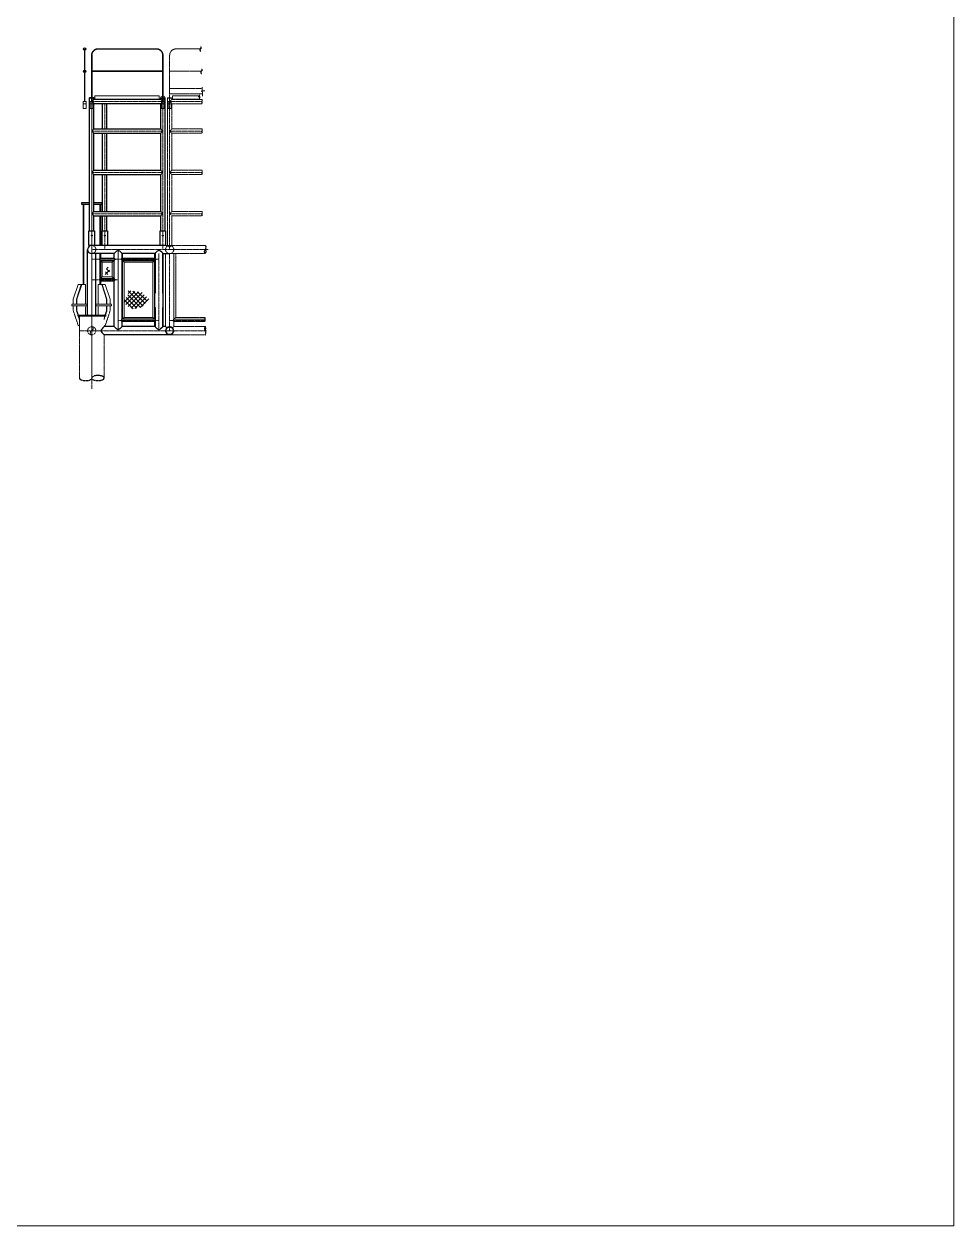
# Model space of a CAD drawing. Header units: inches. Extents: x -18249 to 140262, y -20124 to 30200.
# Drawn here: x 78907 to 97998, y -16437 to 8243 of the extents above; entities that cross this region are included whole.
import ezdxf

# ---------------------------------------------------------------- set-up
doc = ezdxf.new("R2010")
doc.units = ezdxf.units.IN
doc.header["$LTSCALE"] = 5
doc.header["$MEASUREMENT"] = 0
for name, pattern in [('BORDER', [1.75, 0.5, -0.25, 0.5, -0.25, 0, -0.25]), ('CENTER', [2, 1.25, -0.25, 0.25, -0.25]), ('HIDDEN', [0.375, 0.25, -0.125]), ('PHANTOM2', [1.25, 0.625, -0.125, 0.125, -0.125, 0.125, -0.125])]:
    doc.linetypes.add(name, pattern=pattern)
for name, color, linetype, lineweight in [('BORDER', 6, 'BORDER', 30), ('CENTER LINE', 1, 'CENTER', 0), ('EXISTING', 8, 'PHANTOM2', 0), ('HATCH', 250, 'Continuous', 0), ('HIDDEN', 8, 'HIDDEN', 0), ('STRUCTURE', 3, 'Continuous', 25)]:
    doc.layers.add(name, color=color, linetype=linetype, lineweight=lineweight)

msp = doc.modelspace()

# ---------------------------------------------------------------- hatches: boundary and pattern name
at = {"layer": 'HATCH'}
h = msp.add_hatch(dxfattribs=at)
h.set_pattern_fill('NET', color=256, scale=500, angle=45)
h.set_pattern_definition([(45, (202224.394, 66148.905), (-44.194174, 44.194174), []), (135, (202224.394, 66148.905), (-44.194174, -44.194174), [])])
h.paths.add_polyline_path([(80619.49949, 3286.21253), (80580.46203, 3256.97269), (80634.83541, 3255.58027), (80661.32493, 3210.40499), (80659.93082, 3113.5574), (80604.16333, 3089.88705), (80545.60738, 3106.5955), (80590.22152, 3173.42987)])
h = msp.add_hatch(dxfattribs=at)
h.set_pattern_fill('NET', color=256, scale=500, angle=45)
h.set_pattern_definition([(45, (201590.783, 65535.54), (-44.194174, 44.194174), []), (135, (201590.783, 65535.54), (-44.194174, -44.194174), [])])
h.paths.add_polyline_path([(81047.29157, 2700.31288), (81047.29157, 2768.03825), (81320.92748, 2737.53825), (81469.92748, 2597.03825), (81337.42748, 2430.53825), (81137.42748, 2393.03825), (81025.03406, 2457.92862), (80950.42596, 2532.53673)])

# ---------------------------------------------------------------- linework, layer by layer
at = {"layer": 'BORDER'}
msp.add_lwpolyline([(82622.43115, 2180.06462), (82622.43115, 2219.06462)], dxfattribs=at)
msp.add_ellipse((82625.42748, 3572.2487), major_axis=(0, -42.26319), ratio=0.2665010999, dxfattribs=at)
at = {"layer": 'BORDER', "extrusion": (0, 0, -1)}
msp.add_ellipse((82625.42748, 3656.77507), major_axis=(0, 42.26319), ratio=0.2665010999, start_param=0, end_param=3.1415926536, dxfattribs=at)
for centre, major_axis, ratio in [((82625.42748, 1987.80144), (0, 42.26319), 0.2665010999), ((82622.42748, 2168.06462), (0, 12), 0.2916666667), ((80423.50694, 974.03825), (127, 0), 0.4179484847)]:
    msp.add_ellipse(centre, major_axis=major_axis, ratio=ratio, dxfattribs=at)
at = {"layer": 'BORDER'}
for centre, major_axis, ratio in [((82622.42748, 2144.06462), (0, -12), 0.2916666667), ((82625.42748, 1903.27507), (0, -42.26319), 0.2665010999), ((80169.50694, 974.03825), (-127, 0), 0.4179484847)]:
    msp.add_ellipse(centre, major_axis=major_axis, ratio=ratio, start_param=0, end_param=3.1415926536, dxfattribs=at)
at = {"layer": 'CENTER LINE'}
for p, q in [((80296.50694, 6735.03825), (80296.50694, 974.03825)), ((80296.50694, 1631.98273), (80296.50694, 6735.03825)), ((81756.50694, 3614.53825), (81756.50694, 6729.03825)), ((81896.50694, 3614.53825), (81896.50694, 6729.03825)), ((81756.50694, 6652.53825), (80296.50694, 6652.53825)), ((80296.50694, 1410.8314), (80296.50694, 6525.3314)), ((80565.50694, 6090.03824), (80565.50694, 6608.03826)), ((81896.50694, 6652.53825), (82559.75694, 6652.53825)), ((81756.50694, 6045.53825), (80296.50694, 6045.53825)), ((80565.50694, 5242.03824), (80565.50694, 6001.03826)), ((81896.50694, 6045.53825), (82559.75694, 6045.53825)), ((81756.50694, 5197.53825), (80296.50694, 5197.53825)), ((81896.50694, 5197.53825), (82559.75694, 5197.53825)), ((80565.50694, 4394.03824), (80565.50694, 5153.03826)), ((81756.50694, 4349.53825), (80296.50694, 4349.53825)), ((80565.50694, 3614.53825), (80565.50694, 4305.03826)), ((81896.50694, 4349.53825), (82559.75694, 4349.53825)), ((82685.42748, 3614.53825), (80296.50694, 3614.53825)), ((80296.50694, 3477.91329), (80296.50694, 752.88692)), ((80838.50694, 3614.53825), (80838.50694, 1945.53825)), ((80838.50694, 1945.53825), (80838.50694, 3614.53825)), ((81676.50694, 1945.53825), (81676.50694, 3530.03825)), ((81896.50694, 1945.56462), (81896.50694, 3530.03825)), ((80296.50694, 3414.53825), (81676.50694, 3414.53825)), ((80838.50694, 2991.55319), (80296.50694, 2991.55319)), ((81676.50694, 2156.06462), (80838.50694, 2156.06462)), ((81896.50694, 2156.06462), (82622.42748, 2156.06462)), ((82654.42748, 1945.53825), (80042.50694, 1945.53825))]:
    msp.add_line(p, q, dxfattribs=at)
at = {"layer": 'EXISTING'}
for p, q in [((82528.64106, 7732.53825), (82026.50694, 7732.53825)), ((81896.50694, 7602.53825), (81896.50694, 6649.48273)), ((81896.50694, 7274.53825), (82547.14106, 7274.53825)), ((81852.00694, 3699.03825), (81852.00694, 6729.03825)), ((81941.00694, 6729.03825), (81852.00694, 6729.03825)), ((81941.00694, 6723.03825), (81852.00694, 6723.03825)), ((81941.00694, 6697.03824), (81941.00694, 6729.03825)), ((81941.00694, 6697.03824), (82559.75694, 6697.03824)), ((81941.00694, 6090.03824), (81941.00694, 6608.03826)), ((81941.00694, 6608.03826), (82559.75694, 6608.03826)), ((82559.75694, 6090.03824), (81941.00694, 6090.03824)), ((81941.00694, 5242.03824), (81941.00694, 6001.03826)), ((82559.75694, 6001.03826), (81941.00694, 6001.03826)), ((82559.75694, 5242.03824), (81941.00694, 5242.03824)), ((81941.00694, 4394.03824), (81941.00694, 5153.03826)), ((82559.75694, 5153.03826), (81941.00694, 5153.03826)), ((82559.75694, 4394.03824), (81941.00694, 4394.03824)), ((81941.00694, 3699.03825), (81941.00694, 4305.03826)), ((82559.75694, 4305.03826), (81941.00694, 4305.03826)), ((81801.00694, 3699.03825), (82625.42748, 3699.03825)), ((81812.00694, 2030.06462), (81812.00694, 3530.03825)), ((81896.50694, 3530.03825), (82625.99, 3530.03825)), ((81981.00694, 2180.06462), (81981.00694, 3530.03825)), ((81985.00694, 2184.06462), (81985.00694, 3530.03825)), ((82020.00694, 2219.06462), (82020.00694, 3530.03825)), ((80474.50694, 3144.53825), (80474.50694, 3015.55319)), ((80474.50694, 2967.55319), (80474.50694, 2893.61571)), ((79890.00694, 2493.61571), (80212.00694, 2493.61571)), ((79890.00694, 2493.61571), (79890.00694, 2454.61571)), ((80118.50694, 2493.61571), (80212.00694, 2493.61571)), ((80381.00694, 2493.61571), (80703.00694, 2493.61571)), ((80381.00694, 2493.61571), (80474.50694, 2493.61571)), ((80599.29397, 2593.61571), (80599.29397, 2493.61571)), ((80599.29397, 2593.61571), (80607.16776, 2593.61571)), ((80607.16776, 2593.61571), (80607.16776, 2493.61571)), ((80703.00694, 2493.61571), (80703.00694, 2454.61571)), ((79890.00694, 2454.61571), (80212.00694, 2454.61571)), ((79985.84612, 2354.61571), (79985.84612, 2454.61571)), ((79993.71992, 2354.61571), (79985.84612, 2354.61571)), ((80016.50694, 2259.77423), (79985.84612, 2354.61571)), ((79993.71992, 2354.61571), (79993.71992, 2454.61571)), ((80021.70058, 2268.06462), (79993.71992, 2354.61571)), ((80042.50694, 2179.34982), (80021.90891, 2243.06462)), ((80042.50694, 2203.70542), (80029.7827, 2243.06462)), ((80042.50694, 974.03825), (80042.50694, 2243.06462)), ((80166.19593, 2268.06462), (80166.19593, 2454.61571)), ((80381.00694, 2454.61571), (80703.00694, 2454.61571)), ((80426.81796, 2268.06462), (80426.81796, 2454.61571)), ((80550.50694, 2203.70542), (80563.23118, 2243.06462)), ((80550.50694, 2179.34982), (80571.10498, 2243.06462)), ((80571.3133, 2268.06462), (80599.29397, 2354.61571)), ((80576.50694, 2259.77423), (80607.16776, 2354.61571)), ((80599.29397, 2354.61571), (80599.29397, 2454.61571)), ((80599.29397, 2354.61571), (80607.16776, 2354.61571)), ((80607.16776, 2354.61571), (80607.16776, 2454.61571)), ((82020.00694, 2219.06462), (81981.00694, 2180.06462)), ((81981.00694, 2180.06462), (82622.42748, 2180.06462)), ((81981.00694, 2030.06462), (81981.00694, 2132.06462)), ((81981.00694, 2132.06462), (82622.42748, 2132.06462)), ((82625.42748, 2030.06462), (81981.00694, 2030.06462)), ((81985.00694, 2184.06462), (82622.42748, 2184.06462)), ((82622.43115, 2219.06462), (82020.00694, 2219.06462)), ((80550.50694, 974.03825), (80550.50694, 1861.01188)), ((82625.1594, 1861.02386), (81896.57755, 1861.02386))]:
    msp.add_line(p, q, dxfattribs=at)
for points in [[(82564.14106, 6916.53825), (81896.50694, 6916.53825), (81896.50694, 6812.98273), (82573.64106, 6812.98273)], [(81941.00694, 6697.03824), (81926.40538, 6682.26286), (81915.97569, 6670.61637), (81909.71788, 6661.05583), (81907.63194, 6652.53825), (81909.71788, 6644.02068), (81915.97569, 6634.46013), (81926.40538, 6622.81365), (81941.00694, 6608.03826)], [(81941.00694, 6697.03824), (81926.40538, 6682.26286), (81915.97569, 6670.61637), (81909.71788, 6661.05583), (81907.63194, 6652.53825), (81909.71788, 6644.02068), (81915.97569, 6634.46013), (81926.40538, 6622.81365), (81941.00694, 6608.03826)], [(81941.00694, 6090.03824), (81926.40538, 6075.26286), (81915.9757, 6063.61637), (81909.71788, 6054.05583), (81907.63195, 6045.53825), (81909.71788, 6037.02068), (81915.9757, 6027.46013), (81926.40538, 6015.81365), (81941.00694, 6001.03826)], [(81941.00694, 6090.03824), (81926.40538, 6075.26286), (81915.9757, 6063.61637), (81909.71788, 6054.05583), (81907.63195, 6045.53825), (81909.71788, 6037.02068), (81915.9757, 6027.46013), (81926.40538, 6015.81365), (81941.00694, 6001.03826)], [(81941.00694, 5242.03824), (81926.40538, 5227.26286), (81915.9757, 5215.61637), (81909.71788, 5206.05583), (81907.63195, 5197.53825), (81909.71788, 5189.02068), (81915.9757, 5179.46013), (81926.40538, 5167.81365), (81941.00694, 5153.03826)], [(81941.00694, 4394.03824), (81926.40538, 4379.26286), (81915.9757, 4367.61637), (81909.71788, 4358.05583), (81907.63195, 4349.53825), (81909.71788, 4341.02068), (81915.9757, 4331.46013), (81926.40538, 4319.81365), (81941.00694, 4305.03826)], [(81941.00694, 4394.03824), (81926.40538, 4379.26286), (81915.9757, 4367.61637), (81909.71788, 4358.05583), (81907.63195, 4349.53825), (81909.71788, 4341.02068), (81915.9757, 4331.46013), (81926.40538, 4319.81365), (81941.00694, 4305.03826)], [(81852.00694, 3699.03825), (81866.78233, 3684.43669), (81878.42882, 3674.007), (81887.98936, 3667.74919), (81896.50694, 3665.66325), (81905.02452, 3667.74919), (81914.58507, 3674.007), (81926.23155, 3684.43669), (81941.00694, 3699.03825)], [(80042.50694, 2054.61571), (80018.50694, 2054.61571), (79918.50694, 2354.61571), (79918.50694, 2454.61571), (80118.50694, 2454.61571)], [(80550.50694, 2054.61571), (80574.50694, 2054.61571), (80674.50694, 2354.61571), (80674.50694, 2454.61571), (80474.50694, 2454.61571)], [(81981.00694, 2030.06462), (81956.25746, 2005.31515)], [(81981.00694, 2180.06462), (81972.00958, 2172.09587), (81965.58289, 2165.81462), (81961.72687, 2160.65837), (81960.44154, 2156.06462), (81961.72687, 2151.47087), (81965.58289, 2146.31462), (81972.00958, 2140.03337), (81981.00694, 2132.06462)]]:
    msp.add_lwpolyline(points, dxfattribs=at)
msp.add_arc((82026.50694, 7602.53825), 130, 90, 180, dxfattribs=at)
at = {"layer": 'EXISTING', "extrusion": (0, 0, -1)}
for centre in [(82559.75694, 6674.78825), (82559.75694, 6067.78825), (82559.75694, 5219.78825), (82559.75694, 4371.78825)]:
    msp.add_ellipse(centre, major_axis=(0, 22.25), ratio=0.1849835717, start_param=0, end_param=3.1415926536, dxfattribs=at)
at = {"layer": 'EXISTING'}
for centre in [(82559.75694, 6630.28826), (82559.75694, 6023.28826), (82559.75694, 5175.28826), (82559.75694, 4327.28826)]:
    msp.add_ellipse(centre, major_axis=(0, -22.25), ratio=0.1849835717, dxfattribs=at)
at = {"layer": 'HATCH'}
for p, q in [((80359.06752, 6772.03824), (81680.64106, 6772.03824)), ((80359.06752, 6772.03824), (80359.06752, 6697.03824)), ((81680.64106, 6772.03824), (81680.64106, 6697.03824)), ((81958.14106, 6772.03824), (82509.14106, 6772.03824)), ((81958.14106, 6772.03824), (81958.14106, 6697.03824)), ((80513.50694, 3351.53825), (80474.50694, 3390.53825)), ((80715.00694, 3351.53825), (80513.50694, 3351.53825)), ((80513.50694, 3351.53825), (80513.50694, 3054.55319)), ((80715.00694, 3351.53825), (80754.00694, 3390.53825)), ((80715.00694, 3351.53825), (80715.00694, 3054.55319)), ((80962.00694, 3351.53825), (80923.00694, 3390.53825)), ((80962.00694, 2219.06462), (80962.00694, 3351.53825)), ((81553.00694, 3351.53825), (80962.00694, 3351.53825)), ((81553.00694, 3351.53825), (81592.00694, 3390.53825)), ((81553.00694, 2219.06462), (81553.00694, 3351.53825)), ((80513.50694, 3054.55319), (80474.50694, 3015.55319)), ((80715.00694, 3054.55319), (80513.50694, 3054.55319)), ((80715.00694, 3054.55319), (80754.00694, 3015.55319)), ((80082.8316, 2893.61571), (79985.84612, 2593.61571)), ((80090.7054, 2893.61571), (79993.71992, 2593.61571)), ((80090.7054, 2893.61571), (80166.19593, 2893.61571)), ((80166.19593, 2893.61571), (80166.19593, 2493.61571)), ((80426.81796, 2893.61571), (80426.81796, 2493.61571)), ((80502.30848, 2893.61571), (80426.81796, 2893.61571)), ((80502.30848, 2893.61571), (80599.29397, 2593.61571)), ((80510.18228, 2893.61571), (80607.16776, 2593.61571)), ((79985.84612, 2593.61571), (79985.84612, 2493.61571)), ((79993.71992, 2593.61571), (79985.84612, 2593.61571)), ((79993.71992, 2593.61571), (79993.71992, 2493.61571)), ((80962.00694, 2219.06462), (80923.00694, 2180.06462)), ((81553.00694, 2219.06462), (80962.00694, 2219.06462)), ((81553.00694, 2219.06462), (81592.00694, 2180.06462))]:
    msp.add_line(p, q, dxfattribs=at)
for points in [[(97997.96067, 30200.14834), (-18248.77604, 30200.14834), (-18248.77604, -16436.6655), (97997.96067, -16436.6655)], [(80180.00694, 6607.98273), (80119.00694, 6607.98273), (80119.00694, 6649.48273), (80180.00694, 6649.48273)], [(80180.00694, 6507.98273), (80119.00694, 6507.98273), (80119.00694, 6607.98273), (80180.00694, 6607.98273)], [(80327.00694, 6607.98273), (80266.00694, 6607.98273), (80266.00694, 6649.48273), (80327.00694, 6649.48273)], [(80327.00694, 6507.98273), (80266.00694, 6507.98273), (80266.00694, 6607.98273), (80327.00694, 6607.98273)], [(81787.00694, 6607.98273), (81726.00694, 6607.98273), (81726.00694, 6649.48273), (81787.00694, 6649.48273)], [(81787.00694, 6507.98273), (81726.00694, 6507.98273), (81726.00694, 6607.98273), (81787.00694, 6607.98273)], [(81927.00694, 6607.98273), (81866.00694, 6607.98273), (81866.00694, 6649.48273), (81927.00694, 6649.48273)], [(81927.00694, 6507.98273), (81866.00694, 6507.98273), (81866.00694, 6607.98273), (81927.00694, 6607.98273)]]:
    msp.add_lwpolyline(points, close=True, dxfattribs=at)
for points in [[(82564.14106, 6948.48271), (82564.14106, 6879.48271), (82618.14106, 6868.48271), (82542.64106, 6862.98271), (82573.64106, 6852.98271), (82573.64106, 6761.48271)], [(82509.14106, 6789.48271), (82509.14106, 6750.48271), (82480.64106, 6747.98271), (82532.64106, 6740.98271), (82507.14106, 6740.98271), (82507.14106, 6697.03824)], [(80118.50694, 2893.61571), (80018.50694, 2893.61571), (79918.50694, 2593.61571), (79918.50694, 2493.61571), (80118.50694, 2493.61571)], [(80474.50694, 2893.61571), (80574.50694, 2893.61571), (80674.50694, 2593.61571), (80674.50694, 2493.61571), (80474.50694, 2493.61571)]]:
    msp.add_lwpolyline(points, dxfattribs=at)
msp.add_circle((81756.50694, 6723.03825), 44.5, dxfattribs=at)
at = {"layer": 'HIDDEN'}
for p, q in [((80359.06752, 6703.03824), (81680.64106, 6703.03824)), ((81958.14106, 6703.03824), (82507.14106, 6703.03824)), ((80131.50694, 4547.53825), (80131.50694, 2893.61571)), ((80461.50694, 4547.53825), (80461.50694, 4394.03824)), ((80461.50694, 4305.03826), (80461.50694, 3699.03825)), ((80461.50694, 3543.19301), (80461.50694, 3424.84659)), ((80927.00694, 3438.53825), (80927.00694, 3526.03825)), ((81588.00694, 3438.53825), (81588.00694, 3526.03825)), ((81604.00694, 2717.53825), (81604.00694, 3530.03825)), ((81749.00694, 2717.53825), (81749.00694, 3530.03825)), ((80461.50694, 3404.22992), (80461.50694, 2893.61571)), ((80750.00694, 3386.53825), (80478.50694, 3386.53825)), ((80750.00694, 2184.06462), (80750.00694, 3386.53825)), ((80927.00694, 2184.06462), (80927.00694, 3390.53825)), ((81588.00694, 3386.53825), (80927.00694, 3386.53825)), ((81588.00694, 2184.06462), (81588.00694, 3386.53825)), ((80461.50694, 3152.38536), (80461.50694, 2893.61571)), ((80750.00694, 3019.55319), (80478.50694, 3019.55319)), ((81604.00694, 2431.53825), (81604.00694, 2018.2058)), ((81749.00694, 2431.53825), (81749.00694, 2018.2058)), ((81588.00694, 2184.06462), (80927.00694, 2184.06462))]:
    msp.add_line(p, q, dxfattribs=at)
for centre, radius in [((81896.50694, 3614.53825), 84.5), ((80296.50694, 1945.53825), 84.52637), ((81896.50694, 1945.56462), 84.5), ((81896.50694, 1945.56462), 72.5)]:
    msp.add_circle(centre, radius, dxfattribs=at)
msp.add_arc((80296.50694, 3614.53825), 84.5, 238.22215467, 90, dxfattribs=at)
at = {"layer": 'HIDDEN', "extrusion": (0, 0, -1)}
msp.add_ellipse((80296.50694, 1987.80144), major_axis=(0, 42.26319), ratio=0.6924036871, start_param=0, end_param=3.1415926536, dxfattribs=at)
at = {"layer": 'HIDDEN'}
msp.add_ellipse((80296.50694, 1903.27507), major_axis=(0, -42.26319), ratio=0.6924036871, start_param=3.1415926536, end_param=6.2831853072, dxfattribs=at)
at = {"layer": 'STRUCTURE'}
for p, q in [((80296.50694, 7602.53825), (80296.50694, 6649.48273)), ((80252.00695, 6735.03825), (80341.00693, 6735.03825)), ((80252.00695, 6735.03825), (80252.00695, 6729.03825)), ((80252.00695, 6729.03825), (80341.00693, 6729.03825)), ((80252.00695, 3999.03825), (80252.00695, 6729.03825)), ((80341.00693, 6735.03825), (80341.00693, 6729.03825)), ((80341.00693, 6697.03824), (80341.00693, 6729.03825)), ((81712.00694, 6697.03824), (80341.00693, 6697.03824)), ((81712.00694, 6697.03824), (81712.00694, 6729.03825)), ((81712.00694, 6729.03825), (81801.00694, 6729.03825)), ((81712.00694, 6723.03825), (81801.00694, 6723.03825)), ((81801.00694, 3999.03825), (81801.00694, 6729.03825)), ((81712.00694, 6608.03826), (80341.00693, 6608.03826)), ((80341.00693, 6090.03824), (80341.00693, 6608.03826)), ((80521.00695, 6090.03824), (80521.00695, 6608.03826)), ((80610.00693, 6090.03824), (80610.00693, 6608.03826)), ((81712.00694, 6090.03824), (81712.00694, 6608.03826)), ((80341.00693, 6090.03824), (81712.00694, 6090.03824)), ((80341.00693, 6001.03826), (81712.00694, 6001.03826)), ((80341.00693, 5242.03824), (80341.00693, 6001.03826)), ((80521.00695, 5242.03824), (80521.00695, 6001.03826)), ((80610.00693, 5242.03824), (80610.00693, 6001.03826)), ((81712.00694, 5242.03824), (81712.00694, 6001.03826)), ((80341.00693, 5242.03824), (81712.00694, 5242.03824)), ((80341.00693, 5153.03826), (81712.00694, 5153.03826)), ((80341.00693, 4394.03824), (80341.00693, 5153.03826)), ((80521.00695, 4394.03824), (80521.00695, 5153.03826)), ((80610.00693, 4394.03824), (80610.00693, 5153.03826)), ((81712.00694, 4394.03824), (81712.00694, 5153.03826)), ((80118.50694, 4547.53825), (80118.50694, 2893.61571)), ((80474.50694, 4547.53825), (80474.50694, 4394.03824)), ((80341.00693, 4394.03824), (81712.00694, 4394.03824)), ((80341.00693, 4305.03826), (81712.00694, 4305.03826)), ((80341.00693, 3999.03825), (80341.00693, 4305.03826)), ((80474.50694, 4305.03826), (80474.50694, 3699.03825)), ((80521.00695, 3999.03825), (80521.00695, 4305.03826)), ((80610.00693, 3999.03825), (80610.00693, 4305.03826)), ((81712.00694, 3999.03825), (81712.00694, 4305.03826)), ((80212.00694, 2268.06462), (80212.00694, 3614.53825)), ((81712.00694, 3699.03825), (80252.00695, 3699.03825)), ((80754.00694, 3530.03825), (80296.50694, 3530.03825)), ((80381.00694, 2268.06462), (80381.00694, 3530.03825)), ((80474.50694, 3530.03825), (80474.50694, 3438.53825)), ((80754.00694, 3438.53825), (80754.00694, 3530.03825)), ((80923.00694, 3438.53825), (80923.00694, 3530.03825)), ((81592.00694, 3530.03825), (80923.00694, 3530.03825)), ((81592.00694, 3438.53825), (81592.00694, 3530.03825)), ((81761.00694, 2030.06462), (81761.00694, 3530.03825)), ((81761.00694, 3530.03825), (81896.50694, 3530.03825)), ((80474.50694, 3438.53825), (80754.00694, 3438.53825)), ((80474.50694, 3390.53825), (80474.50694, 3015.55319)), ((80474.50694, 3390.53825), (80754.00694, 3390.53825)), ((80754.00694, 3015.55319), (80754.00694, 3390.53825)), ((80923.00694, 3438.53825), (81592.00694, 3438.53825)), ((80923.00694, 2180.06462), (80923.00694, 3390.53825)), ((80923.00694, 3390.53825), (81592.00694, 3390.53825)), ((81592.00694, 3390.53825), (80923.00694, 3390.53825)), ((81312.50694, 3390.53825), (81592.00694, 3390.53825)), ((81592.00694, 2180.06462), (81592.00694, 3390.53825)), ((80474.50694, 3015.55319), (80754.00694, 3015.55319)), ((80474.50694, 3015.55319), (80754.00694, 3015.55319)), ((80474.50694, 2967.55319), (80474.50694, 2893.61571)), ((80474.50694, 2967.55319), (80754.00694, 2967.55319)), ((80754.00694, 2030.06462), (80754.00694, 2967.55319)), ((80754.00694, 2030.06462), (80550.50694, 2030.06462)), ((81592.00694, 2180.06462), (80923.00694, 2180.06462)), ((81592.00694, 2132.06462), (80923.00694, 2132.06462)), ((80923.00694, 2030.06462), (80923.00694, 2132.06462)), ((81592.00694, 2030.06462), (80923.00694, 2030.06462)), ((81592.00694, 2030.06462), (81592.00694, 2132.06462)), ((81812.00694, 2030.06462), (81761.00694, 2030.06462)), ((81896.50083, 1861.06462), (80550.50694, 1861.01188))]:
    msp.add_line(p, q, dxfattribs=at)
at = {"layer": 'STRUCTURE', "const_width": 30}
for points in [[(80149.50694, 6652.53825), (80149.50694, 7727.98273)], [(80892.00694, 7274.53825), (80296.50694, 7274.53825)], [(80892.00694, 7274.53825), (81756.50694, 7274.53825)]]:
    msp.add_lwpolyline(points, dxfattribs=at)
for points in [[(80296.50694, 6652.53825), (80296.50694, 7602.53825, -0.4142135624), (80426.50694, 7732.53825), (80892.00694, 7732.53825)], [(81756.50694, 6652.53825), (81756.50694, 7602.53825, 0.4142135624), (81626.50694, 7732.53825), (80892.00694, 7732.53825)]]:
    msp.add_lwpolyline(points, format="xyb", dxfattribs=at)
at = {"layer": 'STRUCTURE'}
for points in [[(80341.00693, 6697.03824), (80326.40537, 6682.26286), (80315.97569, 6670.61637), (80309.71788, 6661.05583), (80307.63194, 6652.53825), (80309.71788, 6644.02068), (80315.97569, 6634.46013), (80326.40537, 6622.81365), (80341.00693, 6608.03826)], [(81712.00694, 6697.03824), (81726.6085, 6682.26286), (81737.03819, 6670.61637), (81743.296, 6661.05583), (81745.38194, 6652.53825), (81743.296, 6644.02068), (81737.03819, 6634.46013), (81726.6085, 6622.81365), (81712.00694, 6608.03826)], [(80341.00693, 6090.03824), (80326.40537, 6075.26286), (80315.97569, 6063.61637), (80309.71788, 6054.05583), (80307.63194, 6045.53825), (80309.71788, 6037.02068), (80315.97569, 6027.46013), (80326.40537, 6015.81365), (80341.00693, 6001.03826)], [(81712.00694, 6090.03824), (81726.6085, 6075.26286), (81737.03819, 6063.61637), (81743.296, 6054.05583), (81745.38194, 6045.53825), (81743.296, 6037.02068), (81737.03819, 6027.46013), (81726.6085, 6015.81365), (81712.00694, 6001.03826)], [(80341.00693, 5242.03824), (80326.40537, 5227.26286), (80315.97569, 5215.61637), (80309.71788, 5206.05583), (80307.63194, 5197.53825), (80309.71788, 5189.02068), (80315.97569, 5179.46013), (80326.40537, 5167.81365), (80341.00693, 5153.03826)], [(81712.00694, 5242.03824), (81726.6085, 5227.26286), (81737.03819, 5215.61637), (81743.296, 5206.05583), (81745.38194, 5197.53825), (81743.296, 5189.02068), (81737.03819, 5179.46013), (81726.6085, 5167.81365), (81712.00694, 5153.03826)], [(80252.00695, 4573.53825), (80083.50694, 4573.53825), (80083.50694, 4547.53825), (80252.00695, 4547.53825)], [(80341.00693, 4547.53825), (80509.50694, 4547.53825), (80509.50694, 4573.53825), (80341.00693, 4573.53825)], [(80341.00693, 4394.03824), (80326.40537, 4379.26286), (80315.97569, 4367.61637), (80309.71788, 4358.05583), (80307.63194, 4349.53825), (80309.71788, 4341.02068), (80315.97569, 4331.46013), (80326.40537, 4319.81365), (80341.00693, 4305.03826)], [(81712.00694, 4394.03824), (81726.6085, 4379.26286), (81737.03819, 4367.61637), (81743.296, 4358.05583), (81745.38194, 4349.53825), (81743.296, 4341.02068), (81737.03819, 4331.46013), (81726.6085, 4319.81365), (81712.00694, 4305.03826)], [(80923.00694, 3530.03825), (80894.9503, 3557.76482), (80872.83507, 3577.5695), (80854.68077, 3589.45232), (80838.50694, 3593.41325), (80822.33311, 3589.45232), (80804.17882, 3577.5695), (80782.06358, 3557.76482), (80754.00694, 3530.03825)], [(81761.00694, 3530.03825), (81732.9503, 3557.76482), (81710.83507, 3577.5695), (81692.68077, 3589.45232), (81676.50694, 3593.41325), (81660.33311, 3589.45232), (81642.17882, 3577.5695), (81620.06358, 3557.76482), (81592.00694, 3530.03825)], [(80474.50694, 3438.53825), (80466.63194, 3430.5695), (80461.00694, 3424.28825), (80457.63194, 3419.132), (80456.50694, 3414.53825), (80457.63194, 3409.9445), (80461.00694, 3404.78825), (80466.63194, 3398.507), (80474.50694, 3390.53825)], [(80754.00694, 3438.53825), (80761.88194, 3430.5695), (80767.50694, 3424.28825), (80770.88194, 3419.132), (80772.00694, 3414.53825), (80770.88194, 3409.9445), (80767.50694, 3404.78825), (80761.88194, 3398.507), (80754.00694, 3390.53825)], [(80923.00694, 3438.53825), (80906.13194, 3419.132), (80905.00694, 3414.53825), (80906.13194, 3409.9445), (80909.50694, 3404.78825), (80915.13194, 3398.507), (80923.00694, 3390.53825)], [(81592.00694, 3438.53825), (81599.88194, 3430.5695), (81605.50694, 3424.28825), (81608.88194, 3419.132), (81610.00694, 3414.53825), (81608.88194, 3409.9445), (81605.50694, 3404.78825), (81599.88194, 3398.507), (81592.00694, 3390.53825)], [(80474.50694, 3015.55319), (80466.63194, 3007.58444), (80461.00694, 3001.30319), (80457.63194, 2996.14694), (80456.50694, 2991.55319), (80457.63194, 2986.95944), (80461.00694, 2981.80319), (80466.63194, 2975.52194), (80474.50694, 2967.55319)], [(80754.00694, 3015.55319), (80761.88194, 3007.58444), (80767.50694, 3001.30319), (80770.88194, 2996.14694), (80772.00694, 2991.55319), (80770.88194, 2986.95944), (80767.50694, 2981.80319), (80761.88194, 2975.52194), (80754.00694, 2967.55319)], [(80550.50694, 2030.06462), (80522.77173, 2001.99923), (80502.96086, 1979.87709), (80491.07434, 1961.71713), (80487.11216, 1945.53825), (80491.07434, 1929.35938), (80502.96086, 1911.19941), (80522.77173, 1889.07728), (80550.50694, 1861.01188)], [(80923.00694, 2030.06462), (80894.9503, 2002.33806), (80872.83507, 1982.53337), (80854.68077, 1970.65056), (80838.50694, 1966.68962), (80822.33311, 1970.65056), (80804.17882, 1982.53337), (80782.06358, 2002.33806), (80754.00694, 2030.06462)], [(80923.00694, 2180.06462), (80914.00958, 2172.09587), (80907.58289, 2165.81462), (80903.72687, 2160.65837), (80902.44154, 2156.06462), (80903.72687, 2151.47087), (80907.58289, 2146.31462), (80914.00958, 2140.03337), (80923.00694, 2132.06462)], [(81592.00694, 2180.06462), (81601.00431, 2172.09587), (81607.431, 2165.81462), (81611.28701, 2160.65837), (81612.57235, 2156.06462), (81611.28701, 2151.47087), (81607.431, 2146.31462), (81601.00431, 2140.03337), (81592.00694, 2132.06462)], [(81761.00694, 2030.06462), (81732.9503, 2002.33806), (81710.83507, 1982.53337), (81692.68077, 1970.65056), (81676.50694, 1966.68962), (81660.33311, 1970.65056), (81642.17882, 1982.53337), (81620.06358, 2002.33806), (81592.00694, 2030.06462)], [(81836.75642, 2005.31515), (81812.00694, 2030.06462)]]:
    msp.add_lwpolyline(points, dxfattribs=at)
for points in [[(80353.50694, 3699.03825), (80239.50694, 3699.03825), (80239.50694, 3999.03825), (80353.50694, 3999.03825)], [(80622.50694, 3699.03825), (80508.50694, 3699.03825), (80508.50694, 3999.03825), (80622.50694, 3999.03825)], [(81813.50694, 3699.03825), (81699.50694, 3699.03825), (81699.50694, 3999.03825), (81813.50694, 3999.03825)], [(80016.50694, 2243.06462), (80016.50694, 2268.06462), (80576.50694, 2268.06462), (80576.50694, 2243.06462)]]:
    msp.add_lwpolyline(points, close=True, dxfattribs=at)
for centre, radius in [((80149.50694, 7727.98273), 24), ((80149.50694, 7274.53825), 24), ((80296.50694, 3899.03825), 10), ((80565.50694, 3899.03825), 10), ((81756.50694, 3899.03825), 10)]:
    msp.add_circle(centre, radius, dxfattribs=at)
msp.add_arc((80296.50694, 3614.53825), 84.5, 90, 238.22215467, dxfattribs=at)
for points in [[(82528.64106, 7777.03824), (82538.83552, 7777.03824), (82538.83552, 7754.78825), (82538.83552, 7732.53825), (82528.64106, 7732.53825), (82518.4466, 7732.53825), (82518.4466, 7710.28826), (82518.4466, 7688.03826), (82528.64106, 7688.03826)], [(82547.14106, 7319.03824), (82557.33552, 7319.03824), (82557.33552, 7296.78825), (82557.33552, 7274.53825), (82547.14106, 7274.53825), (82536.9466, 7274.53825), (82536.9466, 7252.28826), (82536.9466, 7230.03826), (82547.14106, 7230.03826)]]:
    msp.add_rational_spline(points, [1, 0.707106781187, 1, 0.707106781187, 1, 0.707106781187, 1, 0.707106781187, 1], degree=2, knots=[0, 0, 0, 1.5707963268, 1.5707963268, 3.1415926536, 3.1415926536, 4.7123889804, 4.7123889804, 6.2831853072, 6.2831853072, 6.2831853072], dxfattribs=at)

doc.saveas('drawing.dxf')
